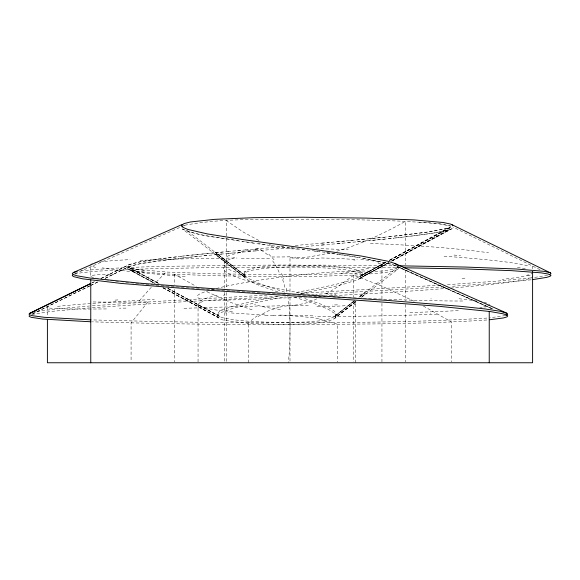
<?xml version="1.0" encoding="UTF-8"?>
<svg xmlns="http://www.w3.org/2000/svg" width="580" height="580" viewBox="0 0 580 580"><rect width="100%" height="100%" fill="white"/><g stroke="black" fill="none" stroke-linecap="round" stroke-linejoin="round"><path stroke-width="0.43" stroke-dasharray="2.9 2.17" d="M290.007 327.838L290 328.469M198.055 361.862L198.055 305.406L198.976 303.666M355.337 362.761L355.337 301.76L354.104 302.949M381.611 264.748L381.894 265.756M486.859 319.993C418.195 324.517 349.305 324.162 280.524 324.38C262.131 323.923 243.556 323.742 225.431 320.24C214.636 320.044 215.673 310.024 225.431 308.785C242.962 302.847 261.283 299.744 279.35 295.938M217.413 316.035L218.385 314.309L221.263 312.461L233.145 308.226L252.684 303.398L285.251 296.685M80.606 270.918C131.413 265.727 182.627 266.372 233.638 265.372C270.345 265.401 307.204 263.726 343.788 267.59C403.368 275.203 298.787 291.196 294.749 292.893M362.587 273.535C362.805 280.408 352.894 280.517 348.305 282.837C332.637 287.339 316.6 290.37 300.65 293.632M398.373 266.749L358.882 297.453M147.9 301.955L131.08 322.922L131.08 361.927M381.502 266.358L380.806 266.909M174.029 275L174.689 274.376L196.257 286.397M354.126 301.013L334.486 316.6C326.141 321.146 316.165 321.052 306.929 322.023C235.436 323.596 163.857 321.762 92.372 319.921M359.035 297.119L364.646 292.661L358.991 297.098M355.533 301.817L334.486 318.514C325.699 323.234 315.215 323.053 305.515 324.024C234.487 325.199 163.393 323.799 92.372 321.835M354.046 300.984L334.486 316.6L335.907 314.933L335.834 313.106L334.29 311.112L331.31 308.981L320.928 304.159L303.369 298.04M355.46 301.788L335.668 317.318C333.036 320.283 337.741 315.672 336.059 314.121L335.668 315.404L354.663 300.723M356.069 301.549L335.668 317.318L336.001 315.535L334.856 313.584L328.294 309.27L315.592 304.072L294.517 297.149M361.695 297.192L397.793 269.294L398.503 268.17L396.415 266.082L389.55 263.625L361.543 257.984M414.048 301.194L381.937 286.129L353.72 275.174L338.539 286.274L325.054 294.669M227.113 256.44L231.261 254.431M258.042 316.506L267.815 311.083L278.755 307.32M397.575 267.539L393.305 269.149L384.845 270.7L358.832 272.984L319.798 274.383L274.028 274.623L213.28 273.803L167.635 272.1L137.678 269.562L129.876 267.996L127.266 266.423L127.788 265.408L129.876 264.349L139.635 261.906L178.742 256.505M397.575 269.454L393.305 271.063L384.845 272.614L358.832 274.898L319.798 276.298L276.638 276.551L215.637 275.768L167.635 274.014L137.678 271.476L129.876 269.91L127.266 268.337L127.788 267.322L129.876 266.263L139.635 263.82L178.742 258.419M200.463 302.543L203.986 300.795M358.737 277.11L385.591 262.349M389.412 260.253L447.209 228.491L451.689 226.86M358.737 279.024L388.752 262.53M391.783 260.862L447.209 230.405C448.325 229.665 453.632 229.354 452.407 226.925M385.888 262.254L361.195 275.623L385.714 262.406M389.876 260.094L451.363 227.034L389.666 260.275M360.115 276.356L385.461 262.595M389.426 260.442L449.63 227.751L430.947 231.608L393.254 236.292M388.281 262.87L361.195 277.537L388.875 262.617M391.471 261.145L451.363 228.948L392.044 260.913M360.115 278.269L388.629 262.784M391.804 261.065L449.63 229.665L435.971 232.718L410.596 236.241M92.3 282.757L93.916 281.967M101.181 278.393L128.637 264.886C146.696 259.05 166.01 258.462 184.701 255.852M92.111 282.837L94.547 281.641M101.036 278.443L128.637 264.886M89.878 285.868L31.973 314.186M90.69 285.469L97.955 281.894M105.219 278.32L128.637 266.8C147.363 260.819 167.374 260.21 186.745 257.542M89.675 285.947L31.856 314.237M90.487 285.548L97.795 281.96M105.096 278.364L128.637 266.8M316.876 298.845C307.48 303.579 297.062 305.312 286.665 305.906A47.371 34.401 -3.5 0 0 278.777 307.371M74.936 273.745L180.772 227.026M184.744 225.25C225.018 217.558 266.546 220.037 307.349 219.167C339.931 219.45 372.527 219.842 405.087 221.357C420.594 222.662 436.66 222.017 451.689 226.454M336.842 251.205C360.84 244.296 383.605 233.617 405.311 221.371L405.311 264.668M74.595 274.014L82.672 272.549L97.947 271.128L146.421 268.881L216.637 267.467L296.851 267.039L324.22 267.902L345.354 269.7L358.346 272.281L361.615 273.861L362.587 275.449M505.405 315.563L489.796 317.818M31.827 314.49L50.532 311.489L89.61 307.907M547.513 275.261L534.274 277.494M447.209 228.491L425.328 232.428L386.954 236.959M447.209 230.405L430.947 233.523L403.187 237.111M329.984 253.039L309.002 256.969L290 258.238L290 292.53M223.344 295.22L224.989 294.85M241.323 251.763L247.747 250.669M34.88 311.851L35.815 311.67M356.656 273.252L355.011 273.55M36.823 311.489L57.833 308.785L89.61 305.993M408.791 236.459L393.254 238.206M531.135 277.885L497.067 281.133L445.476 284.824M531.135 279.799L499.634 282.837L450.573 286.404M401.259 237.329L386.954 238.873M180.699 256.287L193.046 254.961M180.699 258.202L193.046 256.875M255.048 249.741L261.37 249.139M186.745 255.628L213.28 252.931M188.819 257.324L222.829 253.931M391.181 236.51L369.061 238.757M391.181 238.431L378.196 239.765M195.199 254.736L222.829 252.017M195.199 256.657L199.578 256.208M384.801 237.184L357.171 239.902M384.801 239.098L369.061 240.671M204.051 255.758L208.619 255.301M375.949 239.997L347.333 242.737M215.637 252.706L230.188 251.329M364.363 239.214L326.961 242.679M215.637 254.62L232.667 253.011M357.171 241.817L364.363 241.128M349.812 240.591L354.735 240.127M227.715 251.561L242.752 250.168M337.248 241.751L344.832 241.055M227.715 253.475L242.752 252.082M337.248 243.665L352.285 242.273M237.684 250.632L247.877 249.704M245.311 249.936L258.245 248.776M321.755 243.143L332.123 242.215M237.684 252.546L250.451 251.387M247.877 251.618L258.245 250.69M321.755 245.064L342.316 243.201M255.642 249.008L283.794 246.507M295.321 245.492L324.358 242.911M255.642 250.923L293.545 247.558M305.95 246.464L324.358 244.825M464.957 278.146L461.542 278.436M486.859 318.079C413.576 322.582 340.054 322.835 266.669 322.146C254.75 321.697 242.802 321.102 230.999 319.355C226.635 318.079 219.835 318.608 217.413 314.121M92.372 305.783L159.5 301.259L266.967 295.097M92.372 307.697L163.219 302.941L279.756 296.308M115.043 300.114L118.458 299.882M443.751 286.853L315.585 294.336M440.278 285.157L298.54 293.357M149.118 260.84L149.582 260.819M337.458 304.848L332.253 305.029M430.418 313.852L430.882 313.838M315.89 248.508L348.181 249.654M295.024 305.421L260.768 306.32M125.99 308.103L119.378 308.183M295.358 305.413L308.277 305.363M241.287 258.745L270.338 258.39M312.961 315.868L279.676 315.092M295.945 258.151L319.29 258.47M396.938 265.763L321.429 265.125L278.081 265.372L265.038 266.3L254.395 267.88L247.45 269.961L244.245 272.404L243.948 275.616L244.441 276.993L249.378 280.988L260.202 285.853L278.806 292.233M400.816 267.728C354.974 268.344 308.93 264.705 263.175 268.417C258.484 269.968 239.931 269.352 245.514 278.269L215.354 254.337L244.332 276.82L182.424 228.948C200.644 236.799 221.103 237.503 240.424 241.128M273.151 315.382L290 315.65M267.445 315.266L263.059 315.143M290.297 315.658L310.735 317.456M290 248.189L279.009 247.109M419.123 222.133L440.365 224.011L450.783 226.091M353.662 259.97L355.011 260.065M454.01 255.069L460.622 255.584M430.882 298.838L431.317 298.881M149.118 276.957L148.683 276.914M226.338 312.997L224.989 312.859M144.028 270.331L132.791 268.728L128.637 267.539L158.166 283.352M144.028 272.245L132.791 270.642L128.637 269.454L154.976 283.555M314.635 251.155L319.798 251.85M265.364 244.593L258.506 243.665M326.555 252.779L337.988 254.395M253.445 242.969L242.012 241.36M339.575 254.62L360.195 257.767M319.435 319.043L337.575 324.271L337.575 361.956M334.305 294.002L335.965 294.423M378.059 263.11L380.654 264.067M252.09 309.836L230.202 302.245L206.11 291.406M284.736 292.182L260.782 284.156L248.044 278.277L244.977 275.805L243.941 273.535L245.514 276.356L215.354 252.423L244.332 274.906L186.644 230.304M245.695 272.035L244.035 271.483M492.674 308.821L397.575 266.8L492.079 308.836M492.043 308.792L394.806 265.343C342.831 251.778 288.644 249.24 235.748 240.446C218.131 236.952 199.281 236.43 182.671 229.129M258.825 240.446L243.687 232.326L226.28 220.574L226.28 237.459M539.995 269.693L452.98 227.092M423.378 306.037L451.45 321.98L451.45 361.906M167.75 288.477L218.029 315.404L167.83 288.34M162.958 287.832L218.029 317.318L163.045 287.673M159.058 283.613L130.369 268.149L158.891 283.584M155.077 283.381L130.369 270.062L154.925 283.352M168.396 288.724L219.885 316.6M162.85 287.644L219.885 318.514M47.538 306.958L47.4 315.796M199.266 307.269L198.722 306.805M268.823 254.178L274.064 259.782M532.418 266.394L532.6 266.887M281.641 273.441L283.736 279.255M198.092 305.74L198.055 305.406M286.295 288.238L286.571 289.442M287.861 296.213L289.202 307.298L289.927 320.755M289.986 331.339L289.797 345.136L288.927 356.888A151.467 151.177 -86.1 0 1 288.195 362.761M532.6 266.959L532.6 268.765M405.311 269.976L405.311 300.904M405.311 304.435L405.311 361.876M381.945 265.481L381.945 298.809M381.945 303.311L381.945 361.855M353.72 275.174L353.72 297.069M353.72 300.976L353.72 361.978M290 297.431L290 361.942M248.291 324.351L248.291 362.761M226.28 238.351L226.28 288.115M226.28 292.559L226.28 361.869M224.663 259.898L224.663 288.767M224.663 292.378L224.663 362.761M174.689 274.376L174.689 284.635M174.689 289.369L174.689 361.971M90.763 267.38L90.763 277.276M247.515 323.945A77.836 57.123 -3.6 0 1 257.223 315.868M261.094 250.255A32.603 24.744 57 0 1 268.163 255.243M272.694 260.927A50.199 45.124 70.6 0 1 279.828 274.137M282.649 279.625A96.599 93.424 78.3 0 1 285.171 288.507M286.447 289.471A117.174 116.624 83.8 0 1 286.977 291.972M289.978 320.755A271.382 271.346 -89.4 0 1 290.058 327.258M248.073 250.741A65.352 11.31 0.1 0 1 255.345 249.828M232.37 254.548A66.323 11.963 0.5 0 1 242.723 252.01M235.958 272.238A68.259 13.333 2.3 0 1 234.588 257.643M344.89 297.119A68.614 9.896 10.7 0 1 265.807 285.896A68.614 9.896 10.7 0 1 223.706 267.59M325.771 293.524A66.751 4.357 10.8 0 1 333.166 295.321M354.09 300.824A65.794 6.373 7.5 0 1 354.757 301.317M354.677 302.992A65.264 6.322 5.1 0 1 348.116 306.088M345.129 305.74A65.293 3.676 1.1 0 1 316.542 306.574M304.297 249.248A175.138 121.503 3.6 0 1 302.151 249.226M298.57 249.146A175.138 121.503 3.6 0 1 289.964 248.748M310.822 317.282A82.49 43.116 0.5 0 1 319.558 318.884M273.202 315.361A91.567 8.845 0 0 1 267.51 315.237M264.48 314.664A91.785 9.026 0 0 1 228.759 312.729M232.478 311.757A92.626 10.36 -0.6 0 1 202.435 307.125M198.947 306.791A93.228 11.948 -2.7 0 1 198.171 305.783M198.701 303.681A93.634 11.941 -3.9 0 1 200.027 302.557M200.281 301.005A94.047 11.513 -5 0 1 217.087 295.162M199.571 298.468A93.924 9.476 -6.8 0 1 197.925 297.75M197.461 295.662A93.924 9.476 -6.8 0 1 267.568 278.994A93.924 9.476 -6.8 0 1 368.177 271.106M368.692 268.351A93.112 6.307 -6.3 0 1 341.113 273.39M380.502 266.923A92.843 8.627 -3.6 0 1 379.436 267.474M381.807 265.8A92.735 8.758 -3 0 1 381.372 266.336M380.995 264.052A92.561 8.744 -2.3 0 1 381.763 264.741M360.76 259.477A92.206 8.468 -1.5 0 1 380.697 263.001M321.429 257.984A91.865 7.344 -0.3 0 1 357.273 259.68M289.971 257.266A82.976 36.772 -1.7 0 1 296.083 257.179M289.957 256.802A182.482 71.507 -1.6 0 1 270.679 256.954M280.445 309.488A121.59 93.242 3.1 0 1 254.431 304.551M437.197 314.113A199.172 8.2 0.1 0 1 315.252 316.607M485.329 307.871A199.455 8.258 0.2 0 1 484.575 308.016M458.352 310.539A199.455 8.258 0.2 0 1 409.074 312.533M458.99 298.751A199.868 9.787 1.5 0 1 486.156 306.392M485.576 306.53A199.868 9.787 1.5 0 1 483.676 306.9M482.212 307.139A199.868 9.787 1.5 0 1 479.747 307.48M462.68 301.005A200.209 6.974 3.3 0 1 192.357 288.159A200.209 6.974 3.3 0 1 113.941 274.289M185.165 276.587A199.955 7.982 3.2 0 1 102.297 267.858M95.577 267.394A199.506 10.556 1.4 0 1 130.101 259.637M140.201 260.42A199.172 8.954 0.2 0 1 237.024 258.035M139.374 300.897A316.542 173.311 -22.9 0 1 152.482 286.02M156.172 282.134A316.542 173.311 -22.9 0 1 165.539 272.752M271.57 245.282A80.257 76.85 2.2 0 1 269.033 244.499M278.719 248.429A92.177 87.739 3.2 0 1 271.172 246.543M370.388 243.469A242.636 24.128 0.2 0 1 488.548 252.786M444.062 256.193A243.44 12.818 1.6 0 1 529.359 266.336M532.621 271.976A243.477 14.572 0 0 1 502.208 279.371M517.411 267.228A243.477 14.572 0 0 1 526.763 269.113M532.222 276.189A243.353 10.317 -2.5 0 1 206.357 300.708M146.733 301.926A243.353 10.317 -2.5 0 1 90.654 301.904M527.329 275A243.353 10.317 -2.5 0 1 531.642 275.95M57.464 306.378A242.795 4.524 -2.7 0 1 129.63 300.868M132.022 300.715A242.795 4.524 -2.7 0 1 154.345 299.345M106.452 308.93A242.433 5.699 -2.1 0 1 79.699 309.046M77.611 309.038A242.433 5.699 -2.1 0 1 48.096 306.965M183.962 308.328A242.57 3.596 -1.5 0 1 257.426 306.044M364.646 294.582L361.144 297.359L364.646 294.582"/><path stroke-width="0.87" d="M452.733 225.83L452.407 225.011L450.58 224.076L443.243 222.495L414.105 219.914L366.719 218.116L302.912 217.246L253.445 217.681L214.542 219.356L190.45 221.966L183.94 223.626L181.511 225.497L182.946 227.389L187.84 229.433L207.263 233.899L242.012 239.446L361.543 256.07L387.317 261.116L394.806 263.429L398.141 265.408M181.859 226.765L182.946 225.99M29.312 315.535L29.138 316.368L31.233 317.318L42.855 319.072L90.98 321.784M550.688 274.036L550.964 273.368L550.13 272.723L544.185 271.346L516.033 268.975L465.276 267.054L398.489 265.785M72.703 274.797L72.268 275.616L73.66 276.645L82.672 278.835L121.662 283.475L193.684 289.224L363.363 300.65L438.864 306.291L489.796 311.489L502.86 313.765L506.34 314.846L507.732 315.868L507.036 316.847L503.578 317.927L489.796 319.739M90.487 283.635L29.87 313.272L29 314.121L29.87 314.933L32.487 315.716L44.254 317.296L90.98 319.87M182.424 224.38L73.283 272.564L72.268 273.702L73.66 274.731L77.14 275.805L90.204 278.081L141.136 283.279L209.967 288.463L389.499 300.57L460.571 306.312L485.308 308.981L500.344 311.3L507.297 313.446L507.645 314.454L505.905 315.404M90.69 283.555L29.558 313.446M73.283 272.564L77.14 271.491M30.254 313.106L33.219 312.214M549.289 274.731L549.746 274.558M183.94 225.54L184.331 225.395M532.737 279.603L546.78 277.356L550.13 276.298L550.964 275.282L548.173 274.014L540.966 272.832L511.64 270.657L465.276 268.968L403.897 267.771M506.717 313.106L394.806 263.429M550.442 272.883L451.363 224.38M532.6 271.476L532.6 362.761L47.4 362.761L47.4 319.413M489.237 311.474L489.237 362.761M90.763 279.973L90.763 362.761"/></g></svg>
